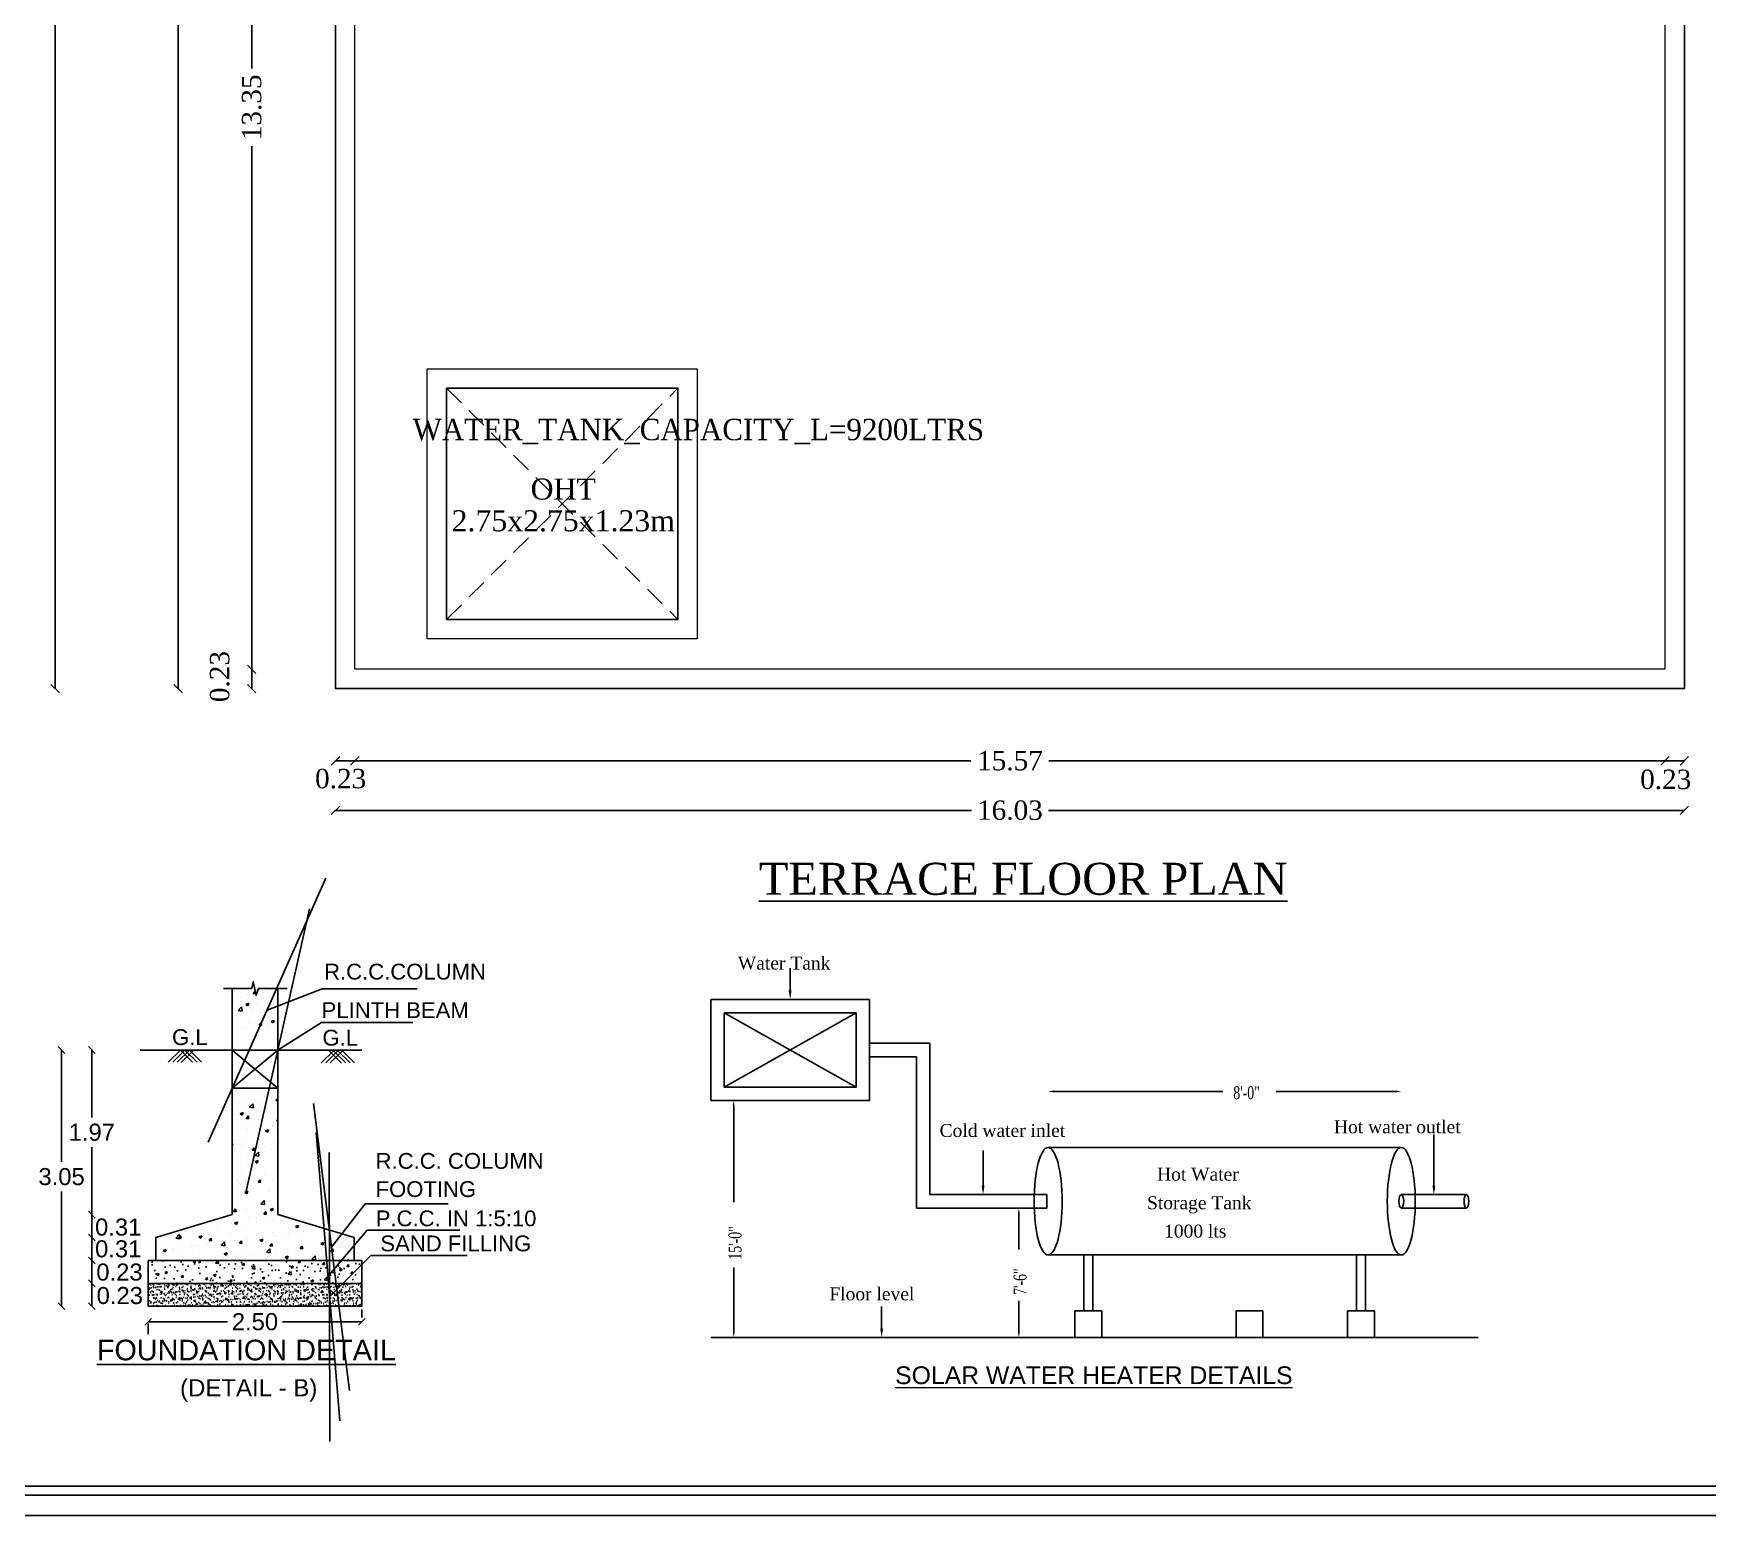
# Model space of a CAD drawing. Header units: metres. Extents: x 6 to 169, y 61 to 125.
# Drawn here: x 47.63 to 67.52, y 64.51 to 82.12 of the extents above; entities that cross this region are included whole.
import ezdxf
from ezdxf.enums import TextEntityAlignment as Align

# ---------------------------------------------------------------- set-up
doc = ezdxf.new("R2010")
doc.units = ezdxf.units.M
doc.header["$MEASUREMENT"] = 0
doc.header["$PDMODE"] = 3
doc.linetypes.add('HIDDEN', pattern=[0.375, 0.25, -0.125])
doc.layers.get('0').update_dxf_attribs({"lineweight": 5})
doc.layers.get('DEFPOINTS').update_dxf_attribs({"lineweight": 5})
doc.layers.add('BLK_1_FLR_5_ROOF_AREA', color=54, linetype='Continuous')
doc.layers.add('WATER_TANK_CALCULATION', color=150, linetype='Continuous')
doc.styles.add('ED', font='romantic.ttf', dxfattribs={"width": 0.96})
doc.styles.add('Isa-', font='times.ttf')
doc.styles.add('ROMANS', font='times.ttf')
doc.styles.get("Standard").update_dxf_attribs({"font": 'arial.ttf'})
doc.styles.add('STYLE2', font='times.ttf')
doc.dimstyles.new('Copy of ISO-25', dxfattribs={"dimscale": 0, "dimtxt": 0.23, "dimasz": 0.1, "dimexe": 1.25, "dimexo": 0.625, "dimgap": 0.11, "dimtad": 0, "dimzin": 1, "dimdsep": 46, "dimtxsty": 'STYLE2', "dimblk": 'OBLIQUE', "dimcen": 0, "dimse1": 1, "dimse2": 1, "dimclrd": 1, "dimclrt": 3, "dimadec": 0, "dimazin": 2, "dimtfac": 1, "dimtix": 1, "dimtofl": 0, "dimtmove": 0, "dimatfit": 3, "dimldrblk": 'OBLIQUE', "dimfxl": 0, "dimtolj": 1, "dimarcsym": 0})
doc.dimstyles.get("Standard").update_dxf_attribs({"dimtxt": 0.18, "dimasz": 0.18, "dimexe": 0.18, "dimexo": 0.0625, "dimgap": 0.09, "dimtad": 0, "dimtih": 1, "dimtoh": 1, "dimdec": 4, "dimzin": 0, "dimdsep": 46, "dimtxsty": 'Standard', "dimcen": 0.09, "dimadec": 0, "dimazin": 0, "dimtfac": 1, "dimtdec": 4, "dimtofl": 0, "dimtmove": 0, "dimatfit": 3, "dimfxl": 0, "dimtolj": 1, "dimtzin": 0, "dimarcsym": 0})
doc.dimstyles.new('STANDARD_WS', dxfattribs={"dimtxt": 0.18, "dimasz": 0.18, "dimexe": 0.18, "dimexo": 0.0625, "dimgap": 0.09, "dimtad": 0, "dimtih": 1, "dimtoh": 1, "dimdec": 4, "dimzin": 0, "dimdsep": 46, "dimtxsty": 'Standard', "dimcen": 0.09, "dimadec": 0, "dimazin": 0, "dimtfac": 1, "dimtdec": 4, "dimtofl": 0, "dimtmove": 0, "dimatfit": 3, "dimfxl": 0, "dimtolj": 1, "dimtzin": 0, "dimarcsym": 0})

# ---------------------------------------------------------------- blocks, each defined once
blk = doc.blocks.new('_Oblique')
at = {"color": 0, "linetype": 'ByBlock', "lineweight": -2}
blk.add_line((-0.5, -0.5), (0.5, 0.5), dxfattribs=at)
blk = doc.blocks.new('*D615')
at = {"color": 1, "lineweight": -2}
for p, q in [((47.884, 100.537), (47.884, 87.769)), ((47.884, 74.337), (47.884, 86.805))]:
    blk.add_line(p, q, dxfattribs=at)
at = {"layer": 'DEFPOINTS', "color": 0}
for p in [(45.899, 100.537), (45.899, 74.337), (47.884, 74.337)]:
    blk.add_point(p, dxfattribs=at)
at = {"color": 1, "lineweight": -2, "xscale": 0.1, "yscale": 0.1, "zscale": 0.1}
for p, rotation in [((47.884, 100.537), 90), ((47.884, 74.337), 270)]:
    blk.add_blockref('_Oblique', p, dxfattribs=dict(at, rotation=rotation))
at = {"color": 3, "insert": (47.884, 87.287), "char_height": 0.23, "attachment_point": 5, "rotation": 90, "style": 'STYLE2'}
blk.add_mtext('\\A1;26.20', dxfattribs=at)
blk = doc.blocks.new('*D635')
at = {"color": 1, "lineweight": -2}
for p, q in [((49.345, 100.537), (49.345, 87.769)), ((49.345, 74.337), (49.345, 86.805))]:
    blk.add_line(p, q, dxfattribs=at)
at = {"layer": 'DEFPOINTS', "color": 0}
for p in [(51.215, 100.537), (49.345, 74.337), (51.215, 74.337)]:
    blk.add_point(p, dxfattribs=at)
at = {"color": 1, "lineweight": -2, "xscale": 0.1, "yscale": 0.1, "zscale": 0.1}
for p, rotation in [((49.345, 100.537), 90), ((49.345, 74.337), 270)]:
    blk.add_blockref('_Oblique', p, dxfattribs=dict(at, rotation=rotation))
at = {"color": 3, "insert": (49.345, 87.287), "char_height": 0.23, "attachment_point": 5, "rotation": 90, "style": 'STYLE2'}
blk.add_mtext('\\A1;26.20', dxfattribs=at)
blk = doc.blocks.new('*D640')
at = {"color": 1, "lineweight": -2}
for p, q in [((69.032, 100.537), (69.032, 87.844)), ((69.032, 74.337), (69.032, 86.88))]:
    blk.add_line(p, q, dxfattribs=at)
at = {"layer": 'DEFPOINTS', "color": 0}
for p in [(67.245, 100.537), (67.245, 74.337), (69.032, 74.337)]:
    blk.add_point(p, dxfattribs=at)
at = {"color": 1, "lineweight": -2, "xscale": 0.1, "yscale": 0.1, "zscale": 0.1}
for p, rotation in [((69.032, 100.537), 90), ((69.032, 74.337), 270)]:
    blk.add_blockref('_Oblique', p, dxfattribs=dict(at, rotation=rotation))
at = {"color": 3, "insert": (69.032, 87.362), "char_height": 0.23, "attachment_point": 5, "rotation": 90, "style": 'STYLE2'}
blk.add_mtext('\\A1;26.20', dxfattribs=at)
blk = doc.blocks.new('*D738')
at = {"color": 1, "lineweight": -2}
for p, q in [((50.22, 87.917), (50.22, 81.703)), ((50.22, 74.567), (50.22, 80.781))]:
    blk.add_line(p, q, dxfattribs=at)
at = {"layer": 'DEFPOINTS', "color": 0}
for p in [(51.665, 87.917), (50.22, 74.567), (51.445, 74.567)]:
    blk.add_point(p, dxfattribs=at)
at = {"color": 1, "lineweight": -2, "xscale": 0.1, "yscale": 0.1, "zscale": 0.1}
for p, rotation in [((50.22, 87.917), 90), ((50.22, 74.567), 270)]:
    blk.add_blockref('_Oblique', p, dxfattribs=dict(at, rotation=rotation))
at = {"color": 3, "insert": (50.22, 81.242), "char_height": 0.23, "attachment_point": 5, "rotation": 90, "style": 'STYLE2'}
blk.add_mtext('\\A1;13.35', dxfattribs=at)
blk = doc.blocks.new('*D739')
at = {"color": 1, "lineweight": -2}
blk.add_line((50.22, 74.567), (50.22, 74.337), dxfattribs=at)
at = {"layer": 'DEFPOINTS', "color": 0}
for p in [(51.445, 74.567), (50.22, 74.337), (51.215, 74.337)]:
    blk.add_point(p, dxfattribs=at)
at = {"color": 1, "lineweight": -2, "xscale": 0.1, "yscale": 0.1, "zscale": 0.1}
for p, rotation in [((50.22, 74.567), 90), ((50.22, 74.337), 270)]:
    blk.add_blockref('_Oblique', p, dxfattribs=dict(at, rotation=rotation))
at = {"color": 3, "insert": (49.84, 74.48), "char_height": 0.23, "attachment_point": 5, "rotation": 90, "style": 'STYLE2'}
blk.add_mtext('\\A1;0.23', dxfattribs=at)
blk = doc.blocks.new('*D626')
at = {"color": 1, "lineweight": -2}
for p, q in [((68.018, 100.307), (68.018, 87.919)), ((68.018, 74.567), (68.018, 86.954))]:
    blk.add_line(p, q, dxfattribs=at)
at = {"layer": 'DEFPOINTS', "color": 0}
for p in [(67.015, 100.307), (66.678, 74.567), (68.018, 74.567)]:
    blk.add_point(p, dxfattribs=at)
at = {"color": 1, "lineweight": -2, "xscale": 0.1, "yscale": 0.1, "zscale": 0.1}
for p, rotation in [((68.018, 100.307), 90), ((68.018, 74.567), 270)]:
    blk.add_blockref('_Oblique', p, dxfattribs=dict(at, rotation=rotation))
at = {"color": 3, "insert": (68.018, 87.437), "char_height": 0.23, "attachment_point": 5, "rotation": 90, "style": 'STYLE2'}
blk.add_mtext('\\A1;25.74', dxfattribs=at)
blk = doc.blocks.new('*D627')
at = {"color": 1, "lineweight": -2}
blk.add_line((68.018, 74.567), (68.018, 74.337), dxfattribs=at)
at = {"layer": 'DEFPOINTS', "color": 0}
for p in [(66.678, 74.567), (66.53, 74.337), (68.018, 74.337)]:
    blk.add_point(p, dxfattribs=at)
at = {"color": 1, "lineweight": -2, "xscale": 0.1, "yscale": 0.1, "zscale": 0.1}
for p, rotation in [((68.018, 74.567), 90), ((68.018, 74.337), 270)]:
    blk.add_blockref('_Oblique', p, dxfattribs=dict(at, rotation=rotation))
at = {"color": 3, "insert": (68.407, 74.384), "char_height": 0.23, "attachment_point": 5, "rotation": 90, "style": 'STYLE2'}
blk.add_mtext('\\A1;0.23', dxfattribs=at)
blk = doc.blocks.new('*D740')
at = {"color": 1, "lineweight": -2}
blk.add_line((51.215, 73.479), (51.445, 73.479), dxfattribs=at)
at = {"layer": 'DEFPOINTS', "color": 0}
for p in [(51.215, 74.621), (51.445, 74.567), (51.445, 73.479)]:
    blk.add_point(p, dxfattribs=at)
at = {"color": 1, "lineweight": -2, "xscale": 0.1, "yscale": 0.1, "zscale": 0.1, "rotation": 180}
blk.add_blockref('_Oblique', (51.215, 73.479), dxfattribs=at)
at = {"color": 1, "lineweight": -2, "xscale": 0.1, "yscale": 0.1, "zscale": 0.1}
blk.add_blockref('_Oblique', (51.445, 73.479), dxfattribs=at)
at = {"color": 3, "insert": (51.276, 73.266), "char_height": 0.23, "attachment_point": 5, "style": 'STYLE2'}
blk.add_mtext('\\A1;0.23', dxfattribs=at)
blk = doc.blocks.new('*D741')
at = {"color": 1, "lineweight": -2}
for p, q in [((51.445, 73.479), (58.765, 73.479)), ((67.015, 73.479), (59.694, 73.479))]:
    blk.add_line(p, q, dxfattribs=at)
at = {"layer": 'DEFPOINTS', "color": 0}
for p in [(51.445, 74.567), (67.015, 74.567), (67.015, 73.479)]:
    blk.add_point(p, dxfattribs=at)
at = {"color": 1, "lineweight": -2, "xscale": 0.1, "yscale": 0.1, "zscale": 0.1, "rotation": 180}
blk.add_blockref('_Oblique', (51.445, 73.479), dxfattribs=at)
at = {"color": 1, "lineweight": -2, "xscale": 0.1, "yscale": 0.1, "zscale": 0.1}
blk.add_blockref('_Oblique', (67.015, 73.479), dxfattribs=at)
at = {"color": 3, "insert": (59.23, 73.479), "char_height": 0.23, "attachment_point": 5, "style": 'STYLE2'}
blk.add_mtext('\\A1;15.57', dxfattribs=at)
blk = doc.blocks.new('*D742')
at = {"color": 1, "lineweight": -2}
blk.add_line((67.015, 73.479), (67.245, 73.479), dxfattribs=at)
at = {"layer": 'DEFPOINTS', "color": 0}
for p in [(67.015, 74.567), (67.245, 74.337), (67.245, 73.479)]:
    blk.add_point(p, dxfattribs=at)
at = {"color": 1, "lineweight": -2, "xscale": 0.1, "yscale": 0.1, "zscale": 0.1, "rotation": 180}
blk.add_blockref('_Oblique', (67.015, 73.479), dxfattribs=at)
at = {"color": 1, "lineweight": -2, "xscale": 0.1, "yscale": 0.1, "zscale": 0.1}
blk.add_blockref('_Oblique', (67.245, 73.479), dxfattribs=at)
at = {"color": 3, "insert": (67.023, 73.257), "char_height": 0.23, "attachment_point": 5, "style": 'STYLE2'}
blk.add_mtext('\\A1;0.23', dxfattribs=at)
blk = doc.blocks.new('*D743')
at = {"color": 1, "lineweight": -2}
for p, q in [((51.215, 72.891), (58.772, 72.891)), ((67.245, 72.891), (59.688, 72.891))]:
    blk.add_line(p, q, dxfattribs=at)
at = {"layer": 'DEFPOINTS', "color": 0}
for p in [(51.215, 74.337), (67.245, 74.337), (51.215, 72.891)]:
    blk.add_point(p, dxfattribs=at)
at = {"color": 1, "lineweight": -2, "xscale": 0.1, "yscale": 0.1, "zscale": 0.1, "rotation": 180}
blk.add_blockref('_Oblique', (51.215, 72.891), dxfattribs=at)
at = {"color": 1, "lineweight": -2, "xscale": 0.1, "yscale": 0.1, "zscale": 0.1}
blk.add_blockref('_Oblique', (67.245, 72.891), dxfattribs=at)
at = {"color": 3, "insert": (59.23, 72.891), "char_height": 0.23, "attachment_point": 5, "style": 'STYLE2'}
blk.add_mtext('\\A1;16.03', dxfattribs=at)
blk = doc.blocks.new('*D16')
at = {"color": 1, "lineweight": -2}
for p, q in [((810.622, -79.605), (810.622, -80.594)), ((810.622, -82.019), (810.622, -81.029))]:
    blk.add_line(p, q, dxfattribs=at)
at = {"layer": 'DEFPOINTS', "color": 0}
for p in [(810.622, -79.605), (810.622, -79.605), (810.622, -82.019)]:
    blk.add_point(p, dxfattribs=at)
at = {"color": 1, "lineweight": -2, "xscale": 0.1, "yscale": 0.1, "zscale": 0.1}
for p, rotation in [((810.622, -79.605), 90), ((810.622, -82.019), 270)]:
    blk.add_blockref('_Oblique', p, dxfattribs=dict(at, rotation=rotation))
at = {"color": 3, "lineweight": 25, "insert": (810.622, -80.812), "char_height": 0.25, "attachment_point": 5}
blk.add_mtext('\\A1;1.97', dxfattribs=at)
blk = doc.blocks.new('*D17')
at = {"color": 1, "lineweight": -2}
blk.add_line((810.622, -83.363), (810.622, -83.027), dxfattribs=at)
at = {"layer": 'DEFPOINTS', "color": 0}
for p in [(810.622, -83.027), (810.736, -83.027), (811.449, -83.363)]:
    blk.add_point(p, dxfattribs=at)
at = {"color": 1, "lineweight": -2, "xscale": 0.1, "yscale": 0.1, "zscale": 0.1}
for p, rotation in [((810.622, -83.027), 90), ((810.622, -83.363), 270)]:
    blk.add_blockref('_Oblique', p, dxfattribs=dict(at, rotation=rotation))
at = {"color": 3, "lineweight": 25, "insert": (811.033, -83.207), "char_height": 0.25, "attachment_point": 5}
blk.add_mtext('\\A1;0.23', dxfattribs=at)
blk = doc.blocks.new('*D18')
at = {"color": 1, "lineweight": -2}
blk.add_line((810.622, -83.027), (810.622, -82.691), dxfattribs=at)
at = {"layer": 'DEFPOINTS', "color": 0}
for p in [(810.622, -82.691), (810.736, -82.691), (810.736, -83.027)]:
    blk.add_point(p, dxfattribs=at)
at = {"color": 1, "lineweight": -2, "xscale": 0.1, "yscale": 0.1, "zscale": 0.1}
for p, rotation in [((810.622, -82.691), 90), ((810.622, -83.027), 270)]:
    blk.add_blockref('_Oblique', p, dxfattribs=dict(at, rotation=rotation))
at = {"color": 3, "lineweight": 25, "insert": (811.028, -82.863), "char_height": 0.25, "attachment_point": 5}
blk.add_mtext('\\A1;0.23', dxfattribs=at)
blk = doc.blocks.new('*D19')
at = {"color": 1, "lineweight": -2}
for p, q in [((810.179, -79.605), (810.179, -81.245)), ((810.179, -83.363), (810.179, -81.68))]:
    blk.add_line(p, q, dxfattribs=at)
at = {"layer": 'DEFPOINTS', "color": 0}
for p in [(810.179, -79.605), (812.513, -79.605), (812.517, -83.363)]:
    blk.add_point(p, dxfattribs=at)
at = {"color": 1, "lineweight": -2, "xscale": 0.1, "yscale": 0.1, "zscale": 0.1}
for p, rotation in [((810.179, -79.605), 90), ((810.179, -83.363), 270)]:
    blk.add_blockref('_Oblique', p, dxfattribs=dict(at, rotation=rotation))
at = {"color": 3, "lineweight": 25, "insert": (810.179, -81.463), "char_height": 0.25, "attachment_point": 5}
blk.add_mtext('\\A1;3.05', dxfattribs=at)
blk = doc.blocks.new('*D20')
at = {"color": 0, "lineweight": -2}
for p, q in [((814.584, -83.528), (814.584, -83.411)), ((811.449, -83.591), (812.614, -83.591)), ((811.449, -83.618), (811.449, -83.771)), ((814.584, -83.591), (813.419, -83.591))]:
    blk.add_line(p, q, dxfattribs=at)
at = {"layer": 'DEFPOINTS', "color": 0}
for p in [(811.449, -83.555), (814.584, -83.591), (814.584, -83.591)]:
    blk.add_point(p, dxfattribs=at)
at = {"color": 0, "lineweight": -2, "xscale": 0.1, "yscale": 0.1, "zscale": 0.1, "rotation": 180}
blk.add_blockref('_Oblique', (811.449, -83.591), dxfattribs=at)
at = {"color": 0, "lineweight": -2, "xscale": 0.1, "yscale": 0.1, "zscale": 0.1}
blk.add_blockref('_Oblique', (814.584, -83.591), dxfattribs=at)
at = {"color": 3, "lineweight": 25, "insert": (813.016, -83.591), "char_height": 0.25, "attachment_point": 5}
blk.add_mtext('\\A1;2.50', dxfattribs=at)
blk = doc.blocks.new('*D21')
at = {"color": 1, "lineweight": -2}
blk.add_line((810.622, -82.691), (810.622, -82.355), dxfattribs=at)
at = {"layer": 'DEFPOINTS', "color": 0}
for p in [(810.622, -82.355), (810.622, -82.355), (810.622, -82.691)]:
    blk.add_point(p, dxfattribs=at)
at = {"color": 1, "lineweight": -2, "xscale": 0.1, "yscale": 0.1, "zscale": 0.1}
for p, rotation in [((810.622, -82.355), 90), ((810.622, -82.691), 270)]:
    blk.add_blockref('_Oblique', p, dxfattribs=dict(at, rotation=rotation))
at = {"color": 3, "lineweight": 25, "insert": (811.01, -82.522), "char_height": 0.25, "attachment_point": 5}
blk.add_mtext('\\A1;0.31', dxfattribs=at)
blk = doc.blocks.new('*D22')
at = {"color": 1, "lineweight": -2}
blk.add_line((810.622, -82.355), (810.622, -82.019), dxfattribs=at)
at = {"layer": 'DEFPOINTS', "color": 0}
for p in [(810.622, -82.019), (810.622, -82.019), (810.622, -82.355)]:
    blk.add_point(p, dxfattribs=at)
at = {"color": 1, "lineweight": -2, "xscale": 0.1, "yscale": 0.1, "zscale": 0.1}
for p, rotation in [((810.622, -82.019), 90), ((810.622, -82.355), 270)]:
    blk.add_blockref('_Oblique', p, dxfattribs=dict(at, rotation=rotation))
at = {"color": 3, "lineweight": 25, "insert": (811.01, -82.203), "char_height": 0.25, "attachment_point": 5}
blk.add_mtext('\\A1;0.31', dxfattribs=at)
blk = doc.blocks.new('FFBBFFB')
at = {"lineweight": 25}
for p, q in [((517.369, -696.016), (517.369, -695.642)), ((518.713, -696.168), (516.026, -696.168)), ((516.026, -696.168), (516.026, -697.881)), ((518.713, -697.881), (518.713, -696.168)), ((516.253, -697.653), (518.486, -696.395)), ((516.253, -696.395), (518.486, -697.653)), ((518.486, -696.395), (516.253, -696.395)), ((516.253, -696.395), (516.253, -697.653)), ((518.486, -697.653), (518.486, -696.395)), ((518.713, -696.911), (519.735, -696.911)), ((518.713, -697.138), (519.508, -697.138)), ((519.508, -697.138), (519.508, -699.699)), ((519.735, -696.911), (519.735, -699.471)), ((516.253, -697.653), (518.486, -697.653)), ((516.026, -697.881), (518.713, -697.881)), ((516.415, -697.978), (516.415, -699.601)), ((521.834, -697.726), (524.696, -697.726)), ((527.619, -697.726), (525.595, -697.726)), ((528.267, -699.32), (528.267, -698.456)), ((520.636, -699.32), (520.636, -698.724)), ((521.737, -698.676), (527.716, -698.676)), ((519.735, -699.471), (521.718, -699.471)), ((521.718, -699.471), (521.718, -699.699)), ((527.716, -699.472), (528.818, -699.472)), ((519.508, -699.699), (521.718, -699.699)), ((521.241, -699.796), (521.241, -700.4)), ((527.716, -699.699), (528.818, -699.699)), ((521.737, -700.494), (527.716, -700.494)), ((522.343, -701.437), (522.343, -700.494)), ((522.494, -701.437), (522.494, -700.494)), ((526.959, -701.437), (526.959, -700.494)), ((527.11, -701.437), (527.11, -700.494)), ((516.415, -701.794), (516.415, -700.706)), ((518.919, -701.74), (518.919, -701.365)), ((521.241, -701.794), (521.241, -701.269)), ((522.646, -701.437), (522.191, -701.437)), ((522.191, -701.437), (522.191, -701.891)), ((522.646, -701.891), (522.646, -701.437)), ((525.373, -701.437), (524.918, -701.437)), ((524.918, -701.437), (524.918, -701.891)), ((525.373, -701.891), (525.373, -701.437)), ((527.262, -701.437), (526.807, -701.437)), ((526.807, -701.437), (526.807, -701.891)), ((527.262, -701.891), (527.262, -701.437)), ((516.026, -701.891), (529.019, -701.891)), ((522.191, -701.891), (522.646, -701.891)), ((524.918, -701.891), (525.373, -701.891)), ((526.807, -701.891), (527.262, -701.891))]:
    blk.add_line(p, q, dxfattribs=at)
for centre, major_axis, ratio in [((521.737, -699.585), (0, -0.909), 0.260352), ((527.716, -699.585), (0, -0.909), 0.260352), ((527.716, -699.585), (0, -0.114), 0.351221), ((528.818, -699.585), (0, -0.114), 0.351221)]:
    blk.add_ellipse(centre, major_axis=major_axis, ratio=ratio, dxfattribs=at)
for points in [[(517.344, -696.016), (517.394, -696.016), (517.369, -696.168)], [(521.834, -697.71), (521.834, -697.742), (521.737, -697.726)], [(527.619, -697.71), (527.619, -697.742), (527.716, -697.726)], [(516.399, -697.978), (516.431, -697.978), (516.415, -697.881)], [(520.61, -699.32), (520.661, -699.32), (520.636, -699.471)], [(528.242, -699.32), (528.293, -699.32), (528.267, -699.472)], [(521.225, -699.796), (521.258, -699.796), (521.241, -699.699)], [(516.399, -701.794), (516.431, -701.794), (516.415, -701.891)], [(518.894, -701.74), (518.944, -701.74), (518.919, -701.891)], [(521.225, -701.794), (521.258, -701.794), (521.241, -701.891)]]:
    blk.add_solid(points, dxfattribs=at)
at = {"lineweight": 25, "style": 'ROMANS'}
for s, p in [('Water Tank', (516.484, -695.663)), ('Cold water inlet', (519.9, -698.496)), ('Hot water outlet', (526.576, -698.434)), (' Hot Water ', (523.498, -699.236)), ('Storage Tank', (523.411, -699.719)), ('1000 lts', (523.701, -700.199)), ('Floor level', (518.034, -701.261))]:
    blk.add_text(s, height=0.2185, dxfattribs=at).set_placement(p)
at = {"lineweight": 25, "style": 'ROMANS', "width": 0.71}
blk.add_text('8\'-0"', height=0.2185, dxfattribs=at).set_placement((524.871, -697.856))
for s, p in [('15\'-0"', (516.545, -700.574)), ('7\'-6"', (521.371, -701.171))]:
    blk.add_text(s, height=0.2185, rotation=90, dxfattribs=at).set_placement(p)
at = {"color": 3}
blk.add_text('%%USOLAR WATER HEATER DETAILS', height=0.3, dxfattribs=at).set_placement((519.147, -702.679))
blk = doc.blocks.new('D')
at = {"lineweight": 25}
h = blk.add_hatch(dxfattribs=at)
h.set_pattern_fill('AR-CONC', color=1, scale=0.049773, style=0)
h.set_pattern_definition([(50, (749.10776, -101.93221), (0.356999, -0.0312334), [0.0373295, -0.410624]), (355, (749.10776, -101.9322), (-0.0690601, 0.3743856), [0.0298636, -0.3284992]), (100.4514, (749.1375, -101.93482), (0.2879392, 0.343152), [0.0317252, -0.3489767]), (46.1842, (749.10776, -101.83267), (0.5311936, -0.082383), [0.055994, -0.615936]), (96.6356, (749.152, -101.83954), (0.465206, 0.4848438), [0.0475877, -0.523465]), (351.1842, (749.10776, -101.83267), (0.4652056, 0.484844), [0.0447953, -0.4927487]), (21, (749.15753, -101.85756), (0.2970962, -0.2003939), [0.0373295, -0.410624]), (326, (749.15753, -101.85756), (0.1211044, 0.360926), [0.0298636, -0.3284992]), (71.4514, (749.1823, -101.87426), (0.4182007, 0.1605318), [0.0317252, -0.3489767]), (37.5, (749.10776, -101.93221), (0.00605228, 0.16568993), [0, -0.32451736, 0, -0.3334764, 0, -0.3297435]), (7.5, (749.10776, -101.93221), (0.13093655, 0.19630897), [0, -0.19013134, 0, -0.31705147, 0, -0.1256758]), (327.5, (748.99676, -101.93221), (0.2656973, -0.01122615), [0, -0.1244315, 0, -0.3882263, 0, -0.5151464]), (317.5, (748.947, -101.93221), (0.2902669, 0.04982485), [0, -0.16176095, 0, -0.2578221, 0, -0.3658286])])
h.paths.add_polyline_path([(814.584, -83.027), (814.584, -82.691), (811.449, -82.691), (811.449, -83.027)])
h = blk.add_hatch(dxfattribs=at)
h.set_pattern_fill('AR-SAND', color=1, scale=0.001659, style=0)
h.set_pattern_definition([(37.5, (757.657404, -79.34944), (-0.00265459, 0.0811979), [0, -0.06405402, 0, -0.07163936, 0, -0.0684788]), (7.5, (757.6574, -79.34944), (0.0745798, 0.1189275), [0, -0.03455546, 0, -0.0577329, 0, -0.02212392]), (327.5, (757.60557, -79.34944), (0.13123249, 0.00023844), [0, -0.0210704, 0, -0.07585344, 0, -0.099030885]), (317.5, (757.60557, -79.34944), (0.12668064, 0.0369859), [0, -0.0105352, 0, -0.04972615, 0, -0.05689008])])
h.paths.add_polyline_path([(811.449, -83.027), (811.449, -83.363), (814.584, -83.363), (814.584, -83.027)])
at = {"color": 0, "lineweight": 25}
for p, q in [((812.68, -82.019), (812.68, -78.704)), ((813.352, -82.019), (813.352, -78.704)), ((812.68, -79.605), (813.352, -80.164)), ((812.68, -80.164), (813.352, -79.605)), ((812.68, -79.605), (813.352, -79.605)), ((813.352, -80.164), (813.352, -79.605)), ((812.68, -80.164), (813.352, -80.164)), ((811.561, -82.355), (812.68, -82.019)), ((814.472, -82.355), (813.352, -82.019)), ((811.561, -82.691), (811.561, -82.355)), ((814.472, -82.691), (814.472, -82.355)), ((811.449, -83.363), (811.449, -82.691)), ((811.449, -82.691), (814.584, -82.691)), ((814.584, -83.363), (814.584, -82.691)), ((811.449, -83.027), (814.584, -83.027)), ((811.449, -83.363), (814.584, -83.363))]:
    blk.add_line(p, q, dxfattribs=at)
at = {"color": 1, "lineweight": 25}
for p, q in [((812.81, -78.833), (812.81, -78.833)), ((812.892, -78.78), (812.892, -78.78)), ((812.984, -78.786), (812.984, -78.786)), ((812.99, -78.774), (813.02, -78.739)), ((812.99, -78.774), (813.027, -78.778)), ((813.011, -78.763), (813.011, -78.763)), ((813.027, -78.778), (813.02, -78.739)), ((813.14, -78.766), (813.14, -78.766)), ((813.213, -78.83), (813.213, -78.83)), ((813.255, -78.717), (813.255, -78.717)), ((813.343, -78.777), (813.343, -78.777)), ((812.772, -79.024), (812.821, -78.974)), ((812.772, -79.024), (812.828, -79.033)), ((812.82, -79.032), (812.82, -79.032)), ((812.828, -79.033), (812.821, -78.974)), ((812.881, -78.936), (812.925, -78.919)), ((812.881, -78.936), (812.912, -78.957)), ((812.886, -79.081), (812.886, -79.081)), ((812.887, -79.079), (812.887, -79.079)), ((812.894, -78.874), (812.894, -78.874)), ((812.912, -78.957), (812.925, -78.919)), ((812.976, -79.011), (812.976, -79.011)), ((813.041, -78.916), (813.041, -78.916)), ((813.142, -78.847), (813.142, -78.847)), ((813.206, -79.037), (813.206, -79.037)), ((813.212, -78.98), (813.212, -78.98)), ((812.812, -79.257), (812.812, -79.257)), ((812.879, -79.288), (812.879, -79.288)), ((812.916, -79.196), (812.916, -79.196)), ((813.048, -79.226), (813.048, -79.226)), ((813.076, -79.242), (813.106, -79.207)), ((813.076, -79.242), (813.113, -79.246)), ((813.113, -79.246), (813.106, -79.207)), ((813.198, -79.244), (813.198, -79.244)), ((813.219, -79.093), (813.219, -79.093)), ((813.252, -79.187), (813.296, -79.17)), ((813.252, -79.187), (813.283, -79.207)), ((813.279, -79.134), (813.279, -79.134)), ((813.283, -79.207), (813.296, -79.17)), ((813.16, -80.28), (813.16, -80.28)), ((813.252, -80.293), (813.252, -80.293)), ((813.354, -80.143), (813.354, -80.143)), ((812.729, -80.362), (812.729, -80.362)), ((812.778, -80.38), (812.778, -80.38)), ((812.798, -80.54), (812.842, -80.523)), ((812.798, -80.54), (812.829, -80.561)), ((812.829, -80.561), (812.842, -80.523)), ((812.833, -80.531), (812.833, -80.531)), ((812.841, -80.324), (812.841, -80.324)), ((812.889, -80.355), (812.889, -80.355)), ((812.937, -80.442), (812.986, -80.392)), ((812.937, -80.442), (812.993, -80.451)), ((812.993, -80.451), (812.986, -80.392)), ((813.014, -80.349), (813.014, -80.349)), ((813.038, -80.492), (813.038, -80.492)), ((813.061, -80.376), (813.061, -80.376)), ((813.153, -80.487), (813.153, -80.487)), ((813.243, -80.543), (813.243, -80.543)), ((813.321, -80.339), (813.352, -80.327)), ((813.321, -80.339), (813.352, -80.36)), ((813.352, -80.36), (813.352, -80.359)), ((812.739, -80.763), (812.739, -80.763)), ((812.826, -80.738), (812.826, -80.738)), ((812.85, -80.595), (812.85, -80.595)), ((812.889, -80.607), (812.919, -80.572)), ((812.889, -80.607), (812.926, -80.61)), ((812.913, -80.772), (812.913, -80.772)), ((812.926, -80.611), (812.919, -80.572)), ((812.94, -80.694), (812.94, -80.694)), ((813.071, -80.777), (813.071, -80.777)), ((813.08, -80.788), (813.08, -80.788)), ((813.145, -80.694), (813.145, -80.694)), ((813.17, -80.791), (813.213, -80.774)), ((813.17, -80.791), (813.201, -80.811)), ((813.201, -80.811), (813.213, -80.774)), ((813.235, -80.768), (813.235, -80.768)), ((813.272, -80.708), (813.272, -80.708)), ((813.275, -80.71), (813.275, -80.71)), ((813.335, -80.646), (813.352, -80.626)), ((813.335, -80.646), (813.352, -80.648)), ((812.68, -80.978), (812.69, -80.975)), ((812.68, -81.004), (812.69, -80.975)), ((812.687, -80.84), (812.687, -80.84)), ((812.816, -81.01), (812.816, -81.01)), ((812.818, -80.945), (812.818, -80.945)), ((812.916, -81.034), (812.916, -81.034)), ((812.975, -81.075), (813.005, -81.039)), ((813.012, -81.079), (813.005, -81.04)), ((813.072, -81.013), (813.072, -81.013)), ((813.138, -80.901), (813.138, -80.901)), ((813.149, -81.024), (813.149, -81.024)), ((813.307, -80.982), (813.307, -80.982)), ((812.752, -81.279), (812.752, -81.279)), ((812.811, -81.152), (812.811, -81.152)), ((812.887, -81.143), (812.887, -81.143)), ((812.908, -81.259), (812.908, -81.259)), ((812.975, -81.075), (813.012, -81.078)), ((813.018, -81.242), (813.062, -81.225)), ((813.018, -81.242), (813.049, -81.263)), ((813.02, -81.151), (813.068, -81.101)), ((813.02, -81.151), (813.075, -81.16)), ((813.036, -81.28), (813.036, -81.28)), ((813.049, -81.263), (813.062, -81.225)), ((813.075, -81.16), (813.068, -81.101)), ((813.13, -81.108), (813.13, -81.108)), ((813.144, -81.227), (813.144, -81.227)), ((813.25, -81.081), (813.25, -81.081)), ((812.695, -81.328), (812.695, -81.328)), ((812.744, -81.504), (812.744, -81.504)), ((812.803, -81.359), (812.803, -81.359)), ((812.826, -81.411), (812.826, -81.411)), ((812.98, -81.473), (812.98, -81.473)), ((813.027, -81.342), (813.027, -81.342)), ((813.061, -81.543), (813.091, -81.507)), ((813.099, -81.546), (813.091, -81.507)), ((813.115, -81.523), (813.115, -81.523)), ((813.122, -81.315), (813.122, -81.315)), ((813.159, -81.425), (813.159, -81.425)), ((813.274, -81.497), (813.274, -81.497)), ((812.788, -81.773), (812.788, -81.773)), ((812.795, -81.566), (812.795, -81.566)), ((812.816, -81.718), (812.816, -81.718)), ((812.867, -81.693), (812.91, -81.676)), ((812.867, -81.693), (812.898, -81.714)), ((812.898, -81.714), (812.91, -81.676)), ((812.904, -81.658), (812.904, -81.658)), ((812.911, -81.56), (812.911, -81.56)), ((813.061, -81.543), (813.099, -81.546)), ((813.107, -81.73), (813.107, -81.73)), ((813.209, -81.667), (813.209, -81.667)), ((813.236, -81.672), (813.236, -81.672)), ((812.701, -81.972), (812.731, -81.936)), ((812.701, -81.972), (812.739, -81.975)), ((812.739, -81.975), (812.731, -81.936)), ((812.78, -81.981), (812.78, -81.981)), ((812.782, -81.976), (812.782, -81.976)), ((812.885, -81.931), (812.885, -81.931)), ((813.045, -81.912), (813.045, -81.912)), ((813.1, -81.937), (813.1, -81.937)), ((813.102, -81.86), (813.151, -81.81)), ((813.102, -81.86), (813.158, -81.869)), ((813.115, -81.99), (813.115, -81.99)), ((813.148, -82.011), (813.178, -81.975)), ((813.148, -82.011), (813.185, -82.014)), ((813.158, -81.869), (813.151, -81.81)), ((813.185, -82.014), (813.178, -81.975)), ((813.201, -81.891), (813.201, -81.891)), ((813.238, -81.943), (813.282, -81.927)), ((813.238, -81.943), (813.269, -81.964)), ((813.248, -81.869), (813.248, -81.869)), ((813.269, -81.964), (813.282, -81.927)), ((811.946, -82.254), (811.946, -82.254)), ((811.994, -82.264), (811.994, -82.264)), ((812.097, -82.261), (812.097, -82.261)), ((812.135, -82.274), (812.135, -82.274)), ((812.253, -82.24), (812.253, -82.24)), ((812.308, -82.192), (812.308, -82.192)), ((812.327, -82.278), (812.327, -82.278)), ((812.45, -82.234), (812.45, -82.234)), ((812.489, -82.209), (812.489, -82.209)), ((812.671, -82.13), (812.671, -82.13)), ((812.715, -82.144), (812.759, -82.127)), ((812.715, -82.144), (812.746, -82.165)), ((812.746, -82.165), (812.759, -82.127)), ((812.773, -82.188), (812.773, -82.188)), ((812.882, -82.157), (812.882, -82.157)), ((812.914, -82.06), (812.914, -82.06)), ((813.034, -82.068), (813.034, -82.068)), ((813.038, -82.137), (813.038, -82.137)), ((813.092, -82.144), (813.092, -82.144)), ((813.246, -82.074), (813.246, -82.074)), ((813.273, -82.106), (813.273, -82.106)), ((813.406, -82.104), (813.406, -82.104)), ((813.578, -82.088), (813.578, -82.088)), ((813.61, -82.194), (813.653, -82.177)), ((813.61, -82.194), (813.641, -82.215)), ((813.635, -82.223), (813.635, -82.223)), ((813.641, -82.215), (813.653, -82.177)), ((813.722, -82.265), (813.722, -82.265)), ((813.894, -82.248), (813.894, -82.248)), ((811.705, -82.312), (811.705, -82.312)), ((811.816, -82.318), (811.816, -82.318)), ((811.857, -82.363), (811.905, -82.313)), ((811.857, -82.363), (811.912, -82.372)), ((811.895, -82.362), (811.925, -82.326)), ((811.895, -82.362), (811.932, -82.365)), ((811.912, -82.372), (811.905, -82.313)), ((811.932, -82.365), (811.925, -82.326)), ((811.934, -82.506), (811.934, -82.506)), ((812.09, -82.485), (812.09, -82.485)), ((812.128, -82.481), (812.128, -82.481)), ((812.183, -82.472), (812.183, -82.472)), ((812.193, -82.345), (812.236, -82.328)), ((812.193, -82.345), (812.224, -82.366)), ((812.224, -82.366), (812.236, -82.328)), ((812.325, -82.454), (812.325, -82.454)), ((812.342, -82.401), (812.372, -82.365)), ((812.342, -82.401), (812.379, -82.404)), ((812.379, -82.404), (812.372, -82.365)), ((812.442, -82.441), (812.442, -82.441)), ((812.521, -82.466), (812.569, -82.416)), ((812.521, -82.466), (812.576, -82.475)), ((812.546, -82.41), (812.546, -82.41)), ((812.576, -82.475), (812.569, -82.416)), ((812.659, -82.292), (812.659, -82.292)), ((812.718, -82.403), (812.718, -82.403)), ((812.765, -82.395), (812.765, -82.395)), ((812.788, -82.44), (812.818, -82.404)), ((812.788, -82.44), (812.825, -82.443)), ((812.825, -82.443), (812.818, -82.404)), ((812.874, -82.382), (812.874, -82.382)), ((812.909, -82.348), (812.909, -82.348)), ((812.991, -82.306), (812.991, -82.306)), ((813.085, -82.351), (813.085, -82.351)), ((813.087, -82.395), (813.13, -82.378)), ((813.087, -82.395), (813.118, -82.415)), ((813.11, -82.351), (813.11, -82.351)), ((813.118, -82.415), (813.13, -82.378)), ((813.185, -82.569), (813.233, -82.519)), ((813.24, -82.578), (813.233, -82.519)), ((813.234, -82.479), (813.264, -82.443)), ((813.234, -82.479), (813.271, -82.482)), ((813.271, -82.482), (813.264, -82.443)), ((813.272, -82.285), (813.272, -82.285)), ((813.323, -82.32), (813.323, -82.32)), ((813.391, -82.518), (813.391, -82.518)), ((813.399, -82.311), (813.399, -82.311)), ((813.502, -82.299), (813.502, -82.299)), ((813.655, -82.334), (813.655, -82.334)), ((813.658, -82.279), (813.658, -82.279)), ((813.68, -82.518), (813.71, -82.482)), ((813.68, -82.518), (813.717, -82.521)), ((813.717, -82.521), (813.71, -82.482)), ((813.714, -82.472), (813.714, -82.472)), ((813.73, -82.493), (813.73, -82.493)), ((813.981, -82.444), (814.024, -82.428)), ((813.981, -82.444), (814.012, -82.465)), ((813.987, -82.348), (813.987, -82.348)), ((814.012, -82.465), (814.024, -82.428)), ((814.034, -82.428), (814.034, -82.428)), ((814.123, -82.442), (814.123, -82.442)), ((814.127, -82.557), (814.157, -82.522)), ((814.164, -82.561), (814.157, -82.522)), ((814.279, -82.421), (814.279, -82.421)), ((814.319, -82.362), (814.319, -82.362)), ((814.335, -82.47), (814.335, -82.47)), ((814.348, -82.388), (814.348, -82.388)), ((811.67, -82.545), (811.714, -82.529)), ((811.67, -82.545), (811.701, -82.566)), ((811.672, -82.652), (811.672, -82.652)), ((811.701, -82.566), (811.714, -82.529)), ((811.808, -82.525), (811.808, -82.525)), ((811.82, -82.534), (811.82, -82.534)), ((811.873, -82.582), (811.873, -82.582)), ((812.004, -82.666), (812.004, -82.666)), ((812.12, -82.688), (812.12, -82.688)), ((812.205, -82.596), (812.205, -82.596)), ((812.337, -82.68), (812.337, -82.68)), ((812.434, -82.649), (812.434, -82.649)), ((812.538, -82.61), (812.538, -82.61)), ((812.554, -82.648), (812.554, -82.648)), ((812.564, -82.595), (812.608, -82.578)), ((812.564, -82.595), (812.595, -82.616)), ((812.595, -82.616), (812.608, -82.578)), ((812.71, -82.628), (812.71, -82.628)), ((812.758, -82.602), (812.758, -82.602)), ((812.87, -82.624), (812.87, -82.624)), ((812.946, -82.597), (812.946, -82.597)), ((813.077, -82.558), (813.077, -82.558)), ((813.185, -82.569), (813.24, -82.578)), ((813.202, -82.638), (813.202, -82.638)), ((813.246, -82.656), (813.246, -82.656)), ((813.339, -82.545), (813.339, -82.545)), ((813.458, -82.645), (813.502, -82.628)), ((813.458, -82.645), (813.489, -82.666)), ((813.489, -82.666), (813.502, -82.628)), ((813.495, -82.524), (813.495, -82.524)), ((813.534, -82.652), (813.534, -82.652)), ((813.609, -82.594), (813.609, -82.594)), ((813.707, -82.679), (813.707, -82.679)), ((813.849, -82.672), (813.897, -82.622)), ((813.849, -82.672), (813.904, -82.681)), ((813.866, -82.666), (813.866, -82.666)), ((813.904, -82.681), (813.897, -82.622)), ((813.959, -82.687), (813.959, -82.687)), ((813.972, -82.532), (813.972, -82.532)), ((814.026, -82.635), (814.026, -82.635)), ((814.115, -82.666), (814.115, -82.666)), ((814.121, -82.669), (814.121, -82.669)), ((814.127, -82.557), (814.164, -82.561)), ((814.198, -82.68), (814.198, -82.68)), ((814.341, -82.595), (814.341, -82.595)), ((814.351, -82.635), (814.351, -82.635)), ((814.363, -82.691), (814.396, -82.678)), ((814.392, -82.691), (814.396, -82.678))]:
    blk.add_line(p, q, dxfattribs=at)
at = {"color": 2, "lineweight": 25}
for p, q in [((811.33, -79.605), (812.68, -79.605)), ((813.352, -79.605), (814.584, -79.605))]:
    blk.add_line(p, q, dxfattribs=at)
at = {"color": 21, "lineweight": 25}
for p, q in [((811.744, -79.784), (811.923, -79.605)), ((811.81, -79.784), (811.989, -79.605)), ((811.875, -79.784), (812.055, -79.605)), ((812.102, -79.784), (811.923, -79.605)), ((811.933, -79.79), (812.118, -79.605)), ((812.168, -79.784), (811.989, -79.605)), ((812.234, -79.784), (812.055, -79.605)), ((813.988, -79.794), (814.167, -79.615)), ((814.054, -79.794), (814.233, -79.615)), ((814.288, -79.8), (814.103, -79.615)), ((814.12, -79.794), (814.299, -79.615)), ((814.347, -79.794), (814.167, -79.615)), ((814.412, -79.794), (814.233, -79.615)), ((814.478, -79.794), (814.299, -79.615)), ((814.633, -81.859), (815.853, -81.859)), ((814.663, -82.248), (816.024, -82.248)), ((814.717, -82.618), (816.129, -82.618))]:
    blk.add_line(p, q, dxfattribs=at)
at = {"lineweight": 25}
blk.add_line((812.718, -79.605), (813.352, -79.605), dxfattribs=at)
at = {"color": 0, "lineweight": 25}
for points in [[(812.968, -78.704), (812.554, -78.704)], [(812.968, -78.704), (812.992, -78.603), (813.033, -78.802), (813.07, -78.704)], [(813.487, -78.704), (813.07, -78.704)]]:
    blk.add_lwpolyline(points, dxfattribs=at)
at = {"color": 3, "lineweight": 25}
for s, height, p in [('R.C.C.COLUMN ', 0.23184, (814.03, -78.571)), ('PLINTH BEAM', 0.23184, (813.994, -79.136)), ('G.L', 0.2318, (811.799, -79.532)), ('G.L', 0.2318, (814.006, -79.54)), ('R.C.C. COLUMN', 0.23184, (814.786, -81.347)), ('FOOTING', 0.2318, (814.786, -81.761)), ('P.C.C. IN 1:5:10', 0.23184, (814.788, -82.19)), ('SAND FILLING', 0.23184, (814.856, -82.557)), ('%%uFOUNDATION DETAIL', 0.3024, (810.696, -84.156))]:
    blk.add_text(s, height=height, dxfattribs=at).set_placement(p)
at = {"lineweight": 25}
blk.add_text('(DETAIL - B)', height=0.252, dxfattribs=at).set_placement((811.917, -84.685))
at = {"color": 7, "lineweight": 25}
for base, p1, p2, text, override, picture, middle in [((810.179, -79.605), (812.517, -83.363), (812.513, -79.605), '3.05', {"dimtxt": 0.2, "dimasz": 0.1, "dimdec": 2, "dimblk1": 'OBLIQUE', "dimblk2": 'OBLIQUE', "dimsah": 1, "dimse1": 1, "dimse2": 1, "dimsd1": 0, "dimsd2": 0, "dimclrd": 1, "dimclrt": 3}, '*D19', (810.179, -81.463)), ((810.622, -82.019), (810.622, -82.355), (810.622, -82.019), '0.31', {"dimtxt": 0.2, "dimasz": 0.1, "dimdec": 2, "dimblk1": 'OBLIQUE', "dimblk2": 'OBLIQUE', "dimsah": 1, "dimse1": 1, "dimse2": 1, "dimclrd": 1, "dimclrt": 3, "dimtmove": 2}, '*D22', (811.01, -82.203)), ((810.622, -82.355), (810.622, -82.691), (810.622, -82.355), '0.31', {"dimtxt": 0.2, "dimasz": 0.1, "dimdec": 2, "dimblk1": 'OBLIQUE', "dimblk2": 'OBLIQUE', "dimsah": 1, "dimse1": 1, "dimse2": 1, "dimclrd": 1, "dimclrt": 3, "dimtmove": 2}, '*D21', (811.01, -82.522)), ((810.622, -82.691), (810.736, -83.027), (810.736, -82.691), '0.23', {"dimtxt": 0.2, "dimasz": 0.1, "dimdec": 2, "dimblk1": 'OBLIQUE', "dimblk2": 'OBLIQUE', "dimsah": 1, "dimse1": 1, "dimse2": 1, "dimsd1": 0, "dimsd2": 0, "dimclrd": 1, "dimclrt": 3, "dimtmove": 2}, '*D18', (811.028, -82.863)), ((810.622, -83.027), (811.449, -83.363), (810.736, -83.027), '0.23', {"dimtxt": 0.2, "dimasz": 0.1, "dimdec": 2, "dimblk1": 'OBLIQUE', "dimblk2": 'OBLIQUE', "dimsah": 1, "dimse1": 1, "dimse2": 1, "dimsd1": 0, "dimsd2": 0, "dimclrd": 1, "dimclrt": 3, "dimtmove": 2}, '*D17', (811.033, -83.207))]:
    dim = blk.add_linear_dim(base=base, p1=p1, p2=p2, angle=90, text=text, dimstyle='STANDARD_WS', override=override, dxfattribs=at)
    dim.commit()
    dim.dimension.update_dxf_attribs({"geometry": picture, "text_midpoint": middle, "dimtype": 128})
dim = blk.add_linear_dim(base=(810.622, -79.605), p1=(810.622, -82.019), p2=(810.622, -79.605), angle=90, text='1.97', dimstyle='STANDARD_WS', override={"dimtxt": 0.2, "dimasz": 0.1, "dimdec": 2, "dimblk1": 'OBLIQUE', "dimblk2": 'OBLIQUE', "dimsah": 1, "dimse1": 1, "dimse2": 1, "dimsd1": 0, "dimsd2": 0, "dimclrd": 1, "dimclrt": 3}, dxfattribs=at)
dim.commit()
dim.dimension.update_dxf_attribs({"geometry": '*D16', "text_midpoint": (810.622, -80.812)})
dim = blk.add_linear_dim(base=(814.584, -83.591), p1=(811.449, -83.555), p2=(814.584, -83.591), text='2.50', dimstyle='STANDARD_WS', override={"dimtxt": 0.23, "dimasz": 0.1, "dimdec": 2, "dimblk1": 'OBLIQUE', "dimblk2": 'OBLIQUE', "dimsah": 1, "dimclrt": 3}, dxfattribs=at)
dim.commit()
dim.dimension.update_dxf_attribs({"geometry": '*D20', "text_midpoint": (813.016, -83.591)})
at = {"color": 21, "lineweight": 25}
for points in [[(813.193, -79.02), (814.002, -78.71), (815.394, -78.71)], [(813.352, -79.605), (813.994, -79.199), (815.33, -79.199)], [(814.139, -82.496), (814.633, -81.859)], [(814.087, -82.928), (814.663, -82.248)], [(814.11, -83.227), (814.717, -82.618)]]:
    blk.add_leader(points, dimstyle='Standard', override={"dimtxt": 9, "dimasz": 3, "dimexe": 2, "dimexo": 3, "dimgap": 1, "dimtad": 1, "dimtih": 0, "dimtoh": 0, "dimdec": 2, "dimcen": 2.5, "dimclrd": 21, "dimclre": 21, "dimclrt": 4, "dimtofl": 1, "dimldrblk": 'Oblique'}, dxfattribs=at)

msp = doc.modelspace()

# ---------------------------------------------------------------- linework, layer by layer
for p, q in [((51.2146, 74.33689), (51.2146, 100.53689)), ((67.2446, 100.53689), (67.2446, 74.33689)), ((67.0146, 100.30689), (67.0146, 74.56689)), ((51.4446, 74.56689), (51.4446, 87.91689)), ((67.0146, 74.56689), (51.4446, 74.56689)), ((67.2446, 74.33689), (51.2146, 74.33689))]:
    msp.add_line(p, q)
at = {"linetype": 'HIDDEN'}
for p, q in [((52.5346, 75.15689), (55.2846, 77.90689)), ((52.5346, 77.90689), (55.2846, 75.15689))]:
    msp.add_line(p, q, dxfattribs=at)
at = {"lineweight": -3}
for points in [[(5.6191, 124.51383), (5.6191, 64.51383), (110.94606, 64.51383), (110.94606, 124.51383)], [(5.8591, 124.27383), (5.8591, 64.75383), (110.70606, 64.75383), (110.70606, 124.27383)], [(5.9691, 124.16383), (5.9691, 64.86383), (110.59606, 64.86383), (110.59606, 124.16383)]]:
    msp.add_lwpolyline(points, close=True, dxfattribs=at)
for points in [[(52.3046, 78.13689), (55.5146, 78.13689), (55.5146, 74.92689), (52.3046, 74.92689)], [(52.5346, 77.90689), (55.2846, 77.90689), (55.2846, 75.15689), (52.5346, 75.15689)]]:
    msp.add_lwpolyline(points, close=True)
at = {"layer": 'BLK_1_FLR_5_ROOF_AREA'}
msp.add_lwpolyline([(51.2146, 90.66689), (51.2146, 100.53689), (67.2446, 100.53689), (67.2446, 74.33689), (51.2146, 74.33689), (51.2146, 87.91689), (62.2046, 87.91689), (62.2046, 88.37689), (64.1546, 88.37689), (64.1546, 90.66689), (51.2146, 90.66689)], dxfattribs=at)
at = {"layer": 'WATER_TANK_CALCULATION', "linetype": 'ByBlock'}
msp.add_lwpolyline([(52.5346, 77.90689), (55.2846, 77.90689), (55.2846, 75.15689), (52.5346, 75.15689)], close=True, dxfattribs=at)

# ---------------------------------------------------------------- block references
at = {"lineweight": -3}
for name, p, xscale, yscale, zscale in [('D', (-608.28516, 134.52368), 0.8099999999999987, 0.8099999999999987, 0.8099999999999987), ('FFBBFFB', (-306.57565, 559.3554), 0.7020000000000426, 0.7020000000000426, 0.7020000000000426)]:
    msp.add_blockref(name, p, dxfattribs=dict(at, xscale=xscale, yscale=yscale, zscale=zscale))

# ---------------------------------------------------------------- texts
at = {"lineweight": -3, "style": 'Isa-'}
for s, height, p in [('OHT', 0.25, (53.9218, 76.70771)), ('2.75x2.75x1.23m', 0.25, (53.9218, 76.33105)), ('%%UTERRACE FLOOR PLAN', 0.38, (59.38722, 72.07791))]:
    msp.add_text(s, height=height, dxfattribs=at).set_placement(p, align=Align.MIDDLE_CENTER)
at = {"layer": 'WATER_TANK_CALCULATION', "linetype": 'ByBlock', "insert": (52.13186, 77.5422), "char_height": 0.2537879, "attachment_point": 1, "style": 'ED'}
msp.add_mtext_dynamic_manual_height_columns('WATER_TANK_CAPACITY_L=9200LTRS', width=6.8667001, gutter_width=1.26894, heights=[0], dxfattribs=at)

# ---------------------------------------------------------------- dimensions: what is measured, and where the dimension line sits
for base, p1, p2, override, picture, middle in [((47.88437, 74.33689), (45.89922, 100.53689), (45.89922, 74.33689), {"dimscale": 1}, '*D615', (47.88437, 87.28689)), ((49.34539, 74.33689), (51.2146, 100.53689), (51.2146, 74.33689), {"dimscale": 1}, '*D635', (49.34539, 87.28689)), ((69.03239, 74.33689), (67.2446, 100.53689), (67.2446, 74.33689), {"dimscale": 1}, '*D640', (69.03239, 87.36189)), ((50.22013, 74.33689), (51.4446, 74.56689), (51.2146, 74.33689), {"dimscale": 1, "dimtmove": 2}, '*D739', (49.83958, 74.47979)), ((68.01835, 74.33689), (66.67795, 74.56689), (66.52954, 74.33689), {"dimscale": 1, "dimtmove": 2}, '*D627', (68.40681, 74.38385))]:
    dim = msp.add_linear_dim(base=base, p1=p1, p2=p2, angle=90, dimstyle='Copy of ISO-25', override=override)
    dim.commit()
    dim.dimension.update_dxf_attribs({"geometry": picture, "text_midpoint": middle, "dimtype": 160})
for base, p1, p2, picture, middle in [((68.01835, 74.56689), (67.0146, 100.30689), (66.67795, 74.56689), '*D626', (68.01835, 87.43689)), ((50.22013, 74.56689), (51.6646, 87.91689), (51.4446, 74.56689), '*D738', (50.22013, 81.24189))]:
    dim = msp.add_linear_dim(base=base, p1=p1, p2=p2, angle=90, dimstyle='Copy of ISO-25', override={"dimscale": 1, "dimtmove": 1})
    dim.commit()
    dim.dimension.update_dxf_attribs({"geometry": picture, "text_midpoint": middle})
for base, p1, p2, picture, middle in [((51.4446, 73.47918), (51.2146, 74.62091), (51.4446, 74.56689), '*D740', (51.27624, 73.26563)), ((67.2446, 73.47918), (67.0146, 74.56689), (67.2446, 74.33689), '*D742', (67.02345, 73.25709))]:
    dim = msp.add_linear_dim(base=base, p1=p1, p2=p2, dimstyle='Copy of ISO-25', override={"dimscale": 1, "dimtmove": 2})
    dim.commit()
    dim.dimension.update_dxf_attribs({"geometry": picture, "text_midpoint": middle, "dimtype": 160})
for base, p1, p2, override, picture, middle in [((67.0146, 73.47918), (51.4446, 74.56689), (67.0146, 74.56689), {"dimscale": 1, "dimtmove": 1}, '*D741', (59.2296, 73.47918)), ((51.2146, 72.89105), (67.2446, 74.33689), (51.2146, 74.33689), {"dimscale": 1}, '*D743', (59.2296, 72.89105))]:
    dim = msp.add_linear_dim(base=base, p1=p1, p2=p2, dimstyle='Copy of ISO-25', override=override)
    dim.commit()
    dim.dimension.update_dxf_attribs({"geometry": picture, "text_midpoint": middle})

doc.saveas('drawing.dxf')
